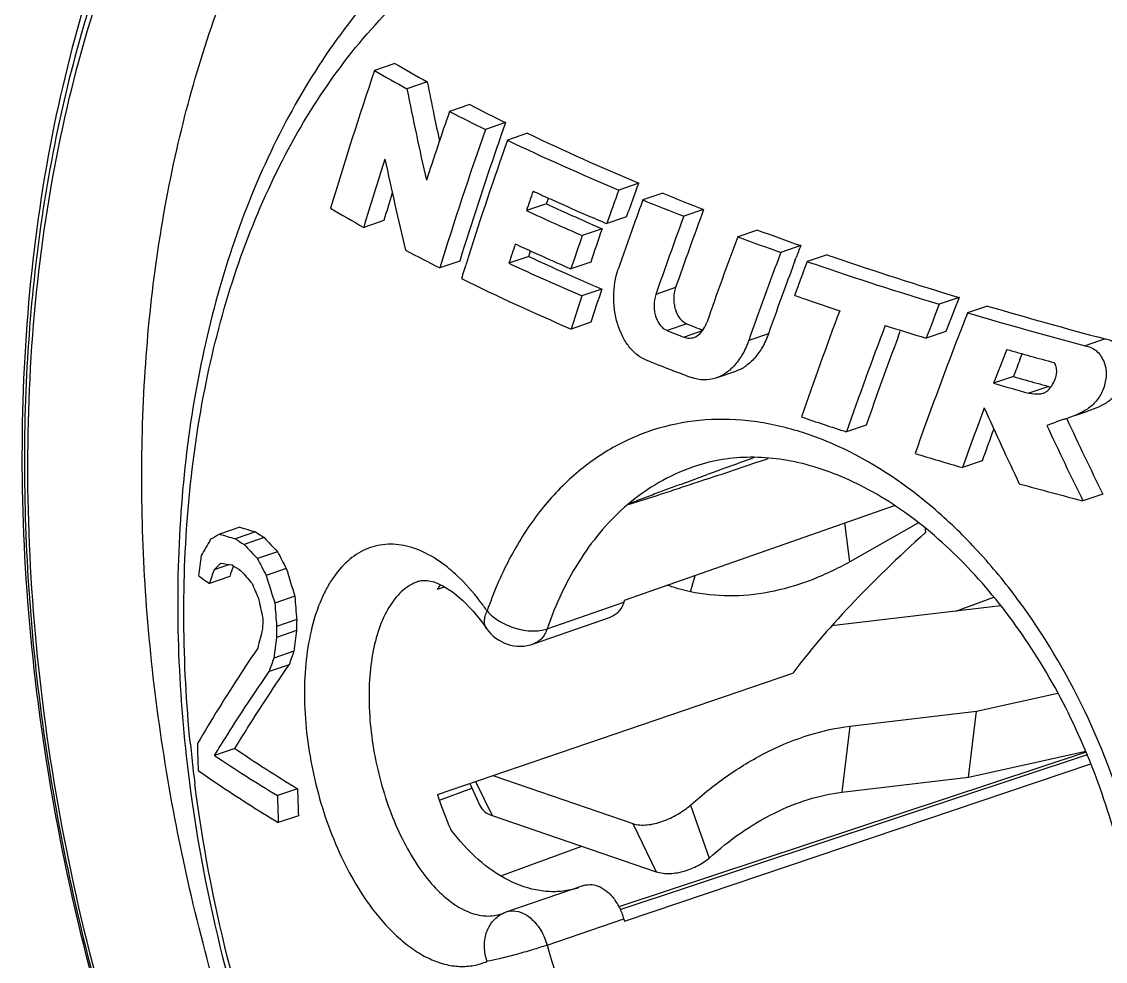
# Model space of a CAD drawing. Header units: millimetres. Extents: x 0 to 420, y -2 to 297.
# Drawn here: x 333.52 to 349.39, y 88.12 to 101.88 of the extents above; entities that cross this region are included whole.
import ezdxf

# ---------------------------------------------------------------- set-up
doc = ezdxf.new("R2010")
doc.units = ezdxf.units.MM
doc.header["$LTSCALE"] = 23.1
doc.layers.get('0').update_dxf_attribs({"linetype": 'CONTINUOUS'})
doc.layers.add('FASEN', color=7, linetype='CONTINUOUS')
doc.layers.add('RUNDUNGEN', color=7, linetype='CONTINUOUS')

msp = doc.modelspace()

# ---------------------------------------------------------------- linework, layer by layer
at = {"color": 7, "linetype": 'CONTINUOUS'}
for p, q in [((338.99027, 101.26223), (338.69051, 101.15971)), ((339.46377, 100.99517), (339.1656, 100.89319)), ((340.08609, 100.66297), (339.78969, 100.5616)), ((340.61007, 100.39805), (340.31494, 100.29711)), ((340.93165, 100.24155), (340.6372, 100.14084)), ((342.55941, 99.51127), (342.26746, 99.41142)), ((342.5291, 99.42782), (342.55941, 99.51127)), ((342.91171, 99.36529), (342.62013, 99.26556)), ((341.20846, 99.20942), (340.91612, 99.10943)), ((341.20846, 99.20942), (341.23713, 99.29305)), ((342.38287, 99.0198), (342.41143, 99.10018)), ((343.51041, 99.12592), (343.21932, 99.02636)), ((338.82754, 98.96619), (338.53178, 98.86504)), ((342.06106, 98.93313), (342.09167, 98.9202)), ((342.38287, 99.0198), (342.09167, 98.9202)), ((342.0236, 98.84471), (341.73248, 98.74514)), ((344.30024, 98.82572), (344.00958, 98.72631)), ((344.9316, 98.59753), (344.64112, 98.49818)), ((340.06617, 98.43951), (340.03533, 98.34179)), ((340.95077, 98.43861), (340.65939, 98.33895)), ((340.95077, 98.43861), (340.97715, 98.51914)), ((344.84726, 98.37338), (344.86622, 98.42398)), ((345.31726, 98.46295), (345.02682, 98.36361)), ((339.93884, 98.37223), (339.6462, 98.27214)), ((341.85639, 98.35642), (341.56592, 98.25708)), ((342.01852, 97.96093), (341.72873, 97.86182)), ((347.25207, 97.83769), (346.96111, 97.73817)), ((347.66767, 97.71335), (347.37646, 97.61375)), ((341.85879, 97.47541), (341.56957, 97.37649)), ((343.49976, 97.36063), (343.47064, 97.37181)), ((346.3586, 97.26146), (346.39004, 97.34531)), ((347.05949, 97.34072), (346.76942, 97.24151)), ((349.39278, 97.23087), (349.10003, 97.13074)), ((348.14293, 96.92808), (348.17517, 97.01104)), ((343.97832, 96.75681), (343.69064, 96.65842)), ((348.04756, 96.68065), (347.75733, 96.58138)), ((348.56377, 96.53545), (348.2731, 96.43603)), ((348.56377, 96.53545), (348.5979, 96.53166)), ((348.96257, 96.11359), (349.13689, 96.17322)), ((345.89073, 95.96826), (345.60331, 95.86995)), ((348.67251, 96.01239), (348.53761, 95.9638)), ((347.58916, 95.44612), (347.30092, 95.34754)), ((343.26355, 95.13614), (343.56148, 95.24442)), ((343.55331, 95.17737), (343.41085, 95.12974)), ((349.35583, 94.95911), (349.06594, 94.85996)), ((336.71853, 94.47536), (336.42085, 94.37355)), ((346.65873, 94.53779), (345.6517, 93.96941)), ((336.94574, 94.40732), (336.6491, 94.30587)), ((337.07577, 94.32282), (336.77973, 94.22156)), ((337.27048, 94.11596), (336.97532, 94.01501)), ((336.56722, 93.92829), (336.34068, 93.85081)), ((337.39852, 93.87082), (337.10397, 93.77008)), ((336.57023, 93.75389), (336.27214, 93.65193)), ((337.52407, 93.46488), (337.23015, 93.36435)), ((347.86359, 93.32593), (345.38499, 93.02966)), ((337.55078, 93.12188), (337.25706, 93.02142)), ((337.54793, 92.96095), (337.25424, 92.86051)), ((337.50984, 92.66027), (337.21605, 92.5598)), ((337.44044, 92.46111), (337.14641, 92.36055)), ((347.50697, 91.78294), (348.69532, 92.0443)), ((345.6517, 91.56118), (347.50697, 91.78294)), ((347.39037, 90.81617), (347.50697, 91.78294)), ((336.64491, 91.23575), (336.34702, 91.13386)), ((340.4229, 90.83724), (342.4729, 90.13661)), ((337.56229, 90.64662), (337.26845, 90.54613)), ((340.08522, 90.72175), (340.23308, 90.40115)), ((337.57529, 90.2512), (337.28132, 90.15066))]:
    msp.add_line(p, q, dxfattribs=at)
at = {"color": 9, "linetype": 'CONTINUOUS'}
for p, q in [((343.10004, 97.9822), (342.81066, 97.88323)), ((343.26265, 97.4524), (342.97403, 97.35369)), ((343.48997, 97.34804), (343.22403, 97.25709)), ((344.45851, 97.30515), (344.17004, 97.20649)), ((345.6517, 93.96941), (345.57694, 94.53801)), ((343.31703, 93.52859), (343.38492, 93.76781)), ((345.6517, 91.56118), (345.5351, 90.59441)), ((340.1696, 90.75061), (340.4112, 90.25309)), ((343.31703, 90.40505), (343.58955, 89.63096)), ((342.4729, 90.13661), (342.81534, 89.43142))]:
    msp.add_line(p, q, dxfattribs=at)
at = {"color": 3, "linetype": 'CONTINUOUS'}
for p, q in [((347.39037, 90.81617), (349.10781, 91.19389)), ((345.5351, 90.59441), (347.39037, 90.81617)), ((340.4112, 90.25309), (342.81534, 89.43142))]:
    msp.add_line(p, q, dxfattribs=at)
at = {"color": 7, "linetype": 'CONTINUOUS'}
for centre, radius, start, end in [((351.9899, 123.75833), 25.98201, 239.978026, 241.17685), ((393.10002, 82.70304), 57.4547, 161.2621568, 163.3724699), ((351.86428, 124.08671), 26.44231, 240.118497, 241.298863), ((387.77433, 110.4481), 49.2267, 191.071184, 191.642424), ((388.41807, 110.66364), 50.21222, 191.220368, 192.782909), ((354.09676, 127.72362), 30.47257, 242.627114, 243.731109), ((396.06445, 81.05087), 59.56103, 160.8783275, 161.9012931), ((388.11411, 110.51799), 49.57359, 191.642286, 192.097491), ((353.97136, 128.07077), 30.94954, 242.727773, 243.816479), ((397.38089, 80.44579), 60.17489, 160.6358332, 160.8587908), ((395.89759, 80.81824), 58.89701, 160.6870586, 162.7617241), ((397.25569, 80.1924), 60.02994, 160.5910701, 162.3039804), ((397.11828, 80.53701), 59.8969, 160.8588623, 160.9878997), ((356.53912, 133.49534), 36.95123, 244.51029, 247.279904), ((356.66544, 133.13209), 36.46011, 244.435032, 247.23891), ((395.48699, 81.08812), 58.17506, 160.9776802, 162.7161864), ((392.93685, 82.43048), 56.83315, 162.137269, 163.191606), ((388.26493, 110.39986), 50.53223, 192.035097, 193.585258), ((392.405, 82.73742), 55.98141, 162.71665, 163.148282), ((398.39376, 79.52445), 60.72274, 160.899521, 161.1839271), ((355.86318, 131.71348), 35.56702, 245.323325, 245.731005), ((400.87064, 78.16245), 62.3366, 160.0698201, 160.5493609), ((400.68343, 78.35631), 61.85414, 160.0826296, 160.4051067), ((358.87936, 138.43404), 42.20584, 247.769856, 248.645165), ((356.38642, 132.04108), 36.17027, 245.189071, 246.368037), ((356.19718, 132.45262), 36.37813, 245.729925, 245.949829), ((356.67399, 133.52416), 37.55096, 245.951775, 246.849069), ((401.56565, 77.76456), 62.74446, 159.9600212, 160.2988261), ((358.75198, 138.80519), 42.70385, 247.804941, 248.670574), ((350.97204, 121.03756), 25.42402, 239.446093, 240.704672), ((356.39209, 132.69377), 36.97856, 245.259314, 246.644471), ((401.62233, 77.6299), 61.96027, 159.7002065, 160.8238533), ((356.97065, 133.37059), 37.62247, 246.364559, 246.5911), ((357.30989, 135.00055), 39.15847, 246.842868, 247.082001), ((400.89031, 78.00613), 62.02721, 160.2986094, 160.9508406), ((401.80645, 77.43734), 62.43827, 159.7714467, 160.8854601), ((399.18807, 78.8652), 60.79767, 160.9140983, 161.4000977), ((399.00522, 79.05956), 60.3188, 160.8519841, 161.3422392), ((403.2609, 76.61287), 63.24336, 159.5337003, 160.7414473), ((360.80402, 144.22978), 48.5038, 249.741888, 250.535093), ((360.93214, 143.85522), 48.00288, 249.728002, 250.529313), ((397.19304, 79.92784), 59.45606, 161.6738386, 161.9613065), ((355.6076, 130.63468), 35.29112, 245.106628, 245.592737), ((404.65989, 75.99409), 63.86223, 159.2714727, 159.4378572), ((353.07654, 124.88605), 29.81064, 242.141892, 243.222844), ((355.96596, 130.58697), 35.482, 244.964643, 245.914796), ((355.9915, 131.47827), 36.21796, 245.591138, 245.8263), ((356.38639, 132.35956), 37.18367, 245.827278, 246.510904), ((403.87473, 76.16388), 63.30435, 159.340829, 160.5852641), ((361.88588, 146.57297), 50.88313, 250.9968, 251.118362), ((363.30993, 150.83988), 55.38129, 251.152925, 253.144978), ((395.3543, 80.80919), 58.03104, 162.4147911, 162.650325), ((356.35593, 132.08103), 37.21436, 245.052526, 246.855431), ((404.14688, 76.18582), 63.31455, 159.486149, 159.9085706), ((405.18058, 75.54989), 64.3346, 159.2304293, 159.7006522), ((361.75765, 146.9479), 51.38437, 250.997982, 251.11836), ((363.18188, 151.21435), 55.88215, 251.152282, 253.126026), ((355.33428, 129.46065), 34.91219, 243.878941, 246.779754), ((356.49061, 131.75763), 36.76486, 245.912863, 246.215288), ((356.97781, 132.86687), 37.97637, 246.21762, 246.801964), ((398.25064, 79.19229), 59.28165, 161.5424947, 162.0365022), ((403.28489, 76.50014), 62.39704, 159.9077309, 160.5229455), ((398.43149, 78.99762), 59.75835, 161.5984506, 162.0881698), ((361.6532, 146.36228), 51.32457, 250.8796, 251.1186), ((362.03892, 147.4914), 52.51775, 251.119067, 251.647316), ((407.66281, 74.14175), 64.89187, 158.5825532, 159.0531402), ((404.82228, 75.46752), 63.32949, 159.5010449, 160.9970817), ((407.85188, 73.95154), 65.37193, 158.6621844, 159.1287843), ((408.49991, 73.58784), 65.67588, 158.5416103, 158.8634535), ((365.67724, 159.60142), 64.63273, 253.5516781, 255.1385025), ((365.80295, 159.23063), 64.13474, 253.5744988, 255.1748463), ((359.21969, 138.32841), 43.88024, 248.675483, 248.791718), ((359.21707, 139.01653), 44.71721, 248.700752, 249.044156), ((359.37456, 138.72771), 44.30852, 248.79181, 248.965143), ((405.37043, 75.05689), 63.28738, 159.2988253, 160.8000472), ((363.52627, 152.06693), 57.32904, 252.3762947, 253.0047441), ((405.02395, 75.30568), 62.63929, 159.4814067, 160.7393558), ((407.24293, 74.07073), 64.32934, 158.8609048, 160.4905209), ((408.82819, 73.27792), 65.3659, 158.6473648, 159.1141085), ((365.56483, 159.05292), 64.42972, 254.1328066, 254.7712518), ((359.05415, 138.25885), 44.4654, 248.368886, 249.293615), ((408.46557, 73.53504), 64.69973, 158.803773, 159.0386064), ((365.44403, 157.5408), 63.29767, 254.0477666, 254.3704595), ((365.42643, 158.29151), 64.18985, 254.0223051, 254.5006091), ((365.6884, 158.41367), 64.2041, 254.3703141, 254.5307205), ((407.22643, 73.88022), 63.65463, 159.4540397, 160.2907784), ((396.85408, 118.28424), 53.95118, 204.139526, 205.437201), ((362.21941, 147.05983), 53.81913, 251.277319, 252.016699), ((347.54818, 99.88717), 4.02833, 287.934714, 288.793236), ((397.589, 118.69592), 53.75756, 204.898753, 206.203015), ((406.85194, 74.13975), 62.97649, 159.7724814, 160.2252886), ((397.77386, 118.85154), 54.29602, 204.931624, 206.22302), ((364.262, 153.53158), 60.60578, 253.0636543, 253.7482078), ((238.53627, 408.50475), 330.4582, 288.5294592, 288.6949471), ((436.88896, -162.33843), 273.96887, 109.7631666, 109.9164761), ((366.02186, 159.71365), 67.03361, 254.522348, 255.3480517), ((343.03387, 115.15067), 21.61832, 253.014533, 253.643123), ((364.16735, 78.28159), 32.1517, 150.123599, 150.609553), ((367.78766, 39.76981), 62.97178, 119.87497, 120.0138922), ((342.82535, 115.55305), 22.12666, 253.175138, 253.791616), ((348.61339, 112.70096), 21.94365, 236.959755, 237.365702), ((348.73826, 112.41098), 21.52197, 236.774914, 237.187784), ((356.63872, 112.54177), 26.73273, 222.962699, 223.571561), ((356.56065, 112.75712), 27.10815, 223.138435, 223.739685), ((372.56796, 112.39679), 39.75048, 207.379974, 207.77861), ((382.51928, 87.98443), 46.76197, 172.534328, 172.905873), ((372.67282, 112.60861), 40.24964, 207.51346, 207.907292), ((371.00064, 81.79313), 36.69741, 160.817983, 161.146412), ((360.46579, 69.23059), 34.46993, 134.186469, 134.418062), ((340.38331, 118.73737), 25.10087, 260.962392, 261.339546), ((370.8009, 82.10683), 36.15788, 160.948061, 161.209027), ((348.54041, 112.20938), 21.83778, 236.865242, 237.27263), ((358.13592, 112.41753), 28.34133, 220.961582, 221.46037), ((386.40841, 108.80572), 51.23495, 196.947677, 197.422854), ((347.56343, 110.28137), 20.10053, 235.281575, 235.823729), ((378.59001, 111.35654), 45.2965, 203.007012, 203.315083), ((386.61641, 108.94508), 51.78573, 197.039711, 197.509813), ((391.21705, 105.11456), 55.46962, 192.161634, 192.461116), ((393.46791, 97.60525), 56.39744, 184.312519, 184.66199), ((393.22377, 97.62967), 55.85518, 184.276169, 184.629087), ((390.06427, 92.13442), 53.01976, 178.907316, 179.081235), ((390.40836, 92.01037), 53.16092, 178.91025, 179.083704), ((390.18329, 92.11072), 52.64223, 178.89939, 179.074563), ((376.94716, 82.68609), 41.2036, 165.525949, 165.92734), ((384.37121, 86.72411), 47.51488, 172.57971, 172.945235), ((384.17773, 86.89978), 47.02208, 172.593936, 172.96324), ((372.70222, 80.0442), 37.62856, 160.572794, 160.894186), ((372.56387, 80.33421), 37.158, 160.626769, 160.951982), ((385.61488, 92.74892), 49.54012, 181.669166, 182.126706), ((348.97053, 109.90839), 22.62379, 236.084129, 238.852272), ((349.09483, 109.61374), 22.198, 235.884872, 238.699231), ((387.48872, 92.08994), 49.94729, 181.655895, 182.109741), ((387.71403, 91.98981), 50.46623, 181.639283, 182.088508)]:
    msp.add_arc(centre, radius, start, end, dxfattribs=at)
for start_param, end_param in [(0.40816156, 0.46287772), (-4.43131106, -4.1985141)]:
    msp.add_ellipse((340.50351, 91.43918), major_axis=(-0.46565, 2.47785), ratio=0.42836587, start_param=start_param, end_param=end_param, dxfattribs=at)
for points, knots in [([(342.6629, 96.92486), (342.6162, 96.94338), (342.52443, 96.99893), (342.40894, 97.11985), (342.31424, 97.27457), (342.24426, 97.45486), (342.20194, 97.65209), (342.18496, 97.92117), (342.21639, 98.12486), (342.25978, 98.25053)], [0, 0, 0, 0, 0.10054214, 0.21110789, 0.33187687, 0.46129504, 0.59648026, 0.73389583, 1, 1, 1, 1]), ([(343.10004, 97.9822), (343.08258, 97.932), (343.0699, 97.85057), (343.07668, 97.74293), (343.09892, 97.64067), (343.15002, 97.53097), (343.22352, 97.46767), (343.26265, 97.4524)], [0, 0, 0, 0, 0.26645892, 0.4040975, 0.53952014, 0.78943514, 1, 1, 1, 1]), ([(342.81066, 97.88323), (342.79327, 97.83304), (342.7807, 97.75163), (342.78764, 97.64405), (342.81004, 97.54182), (342.86132, 97.43218), (342.93489, 97.36895), (342.97403, 97.35369)], [0, 0, 0, 0, 0.26632002, 0.40393387, 0.53935869, 0.78933856, 1, 1, 1, 1]), ([(343.5301, 97.41033), (343.53263, 97.41525), (343.54255, 97.43551), (343.55104, 97.45646), (343.55665, 97.47252)], [0, 0, 0, 0, 0.24566315, 1, 1, 1, 1]), ([(343.36644, 97.25383), (343.40046, 97.26548), (343.46701, 97.30939), (343.51142, 97.37392), (343.5301, 97.41033)], [0, 0, 0, 0, 0.46771527, 1, 1, 1, 1]), ([(344.45851, 97.30515), (344.43522, 97.2393), (344.38014, 97.11533), (344.26891, 96.95374), (344.13517, 96.82964), (344.0311, 96.77486), (343.97833, 96.75681)], [0, 0, 0, 0, 0.27863776, 0.53816645, 0.7774859, 1, 1, 1, 1]), ([(343.22403, 97.25709), (343.24669, 97.24841), (343.29497, 97.23828), (343.34376, 97.24607), (343.36644, 97.25383)], [0, 0, 0, 0, 0.50314474, 1, 1, 1, 1]), ([(344.17004, 97.20649), (344.14685, 97.14067), (344.09194, 97.01675), (343.98092, 96.85522), (343.84735, 96.73119), (343.74337, 96.67645), (343.69064, 96.65842)], [0, 0, 0, 0, 0.27865923, 0.53816902, 0.77746637, 1, 1, 1, 1]), ([(349.10003, 97.13074), (349.15701, 97.12521), (349.24236, 97.08225), (349.32455, 96.99204), (349.37306, 96.90508), (349.40212, 96.80681), (349.40772, 96.70348), (349.39523, 96.602), (349.36864, 96.5056), (349.32892, 96.41719), (349.26172, 96.31455), (349.15395, 96.21188), (349.00273, 96.13062), (348.89815, 96.09143), (348.84592, 96.0736)], [0, 0, 0, 0, 0.11649043, 0.18030089, 0.24766307, 0.31706377, 0.38702472, 0.45661526, 0.52429353, 0.58974638, 0.65298188, 0.77301443, 0.887714, 1, 1, 1, 1]), ([(349.39278, 97.23087), (349.44983, 97.22537), (349.53528, 97.18244), (349.6175, 97.09215), (349.66597, 97.00513), (349.69492, 96.90679), (349.70034, 96.8034), (349.68768, 96.70188), (349.66091, 96.60545), (349.621, 96.51701), (349.55356, 96.41433), (349.44552, 96.3116), (349.294, 96.23024), (349.18924, 96.19099), (349.13691, 96.17313)], [0, 0, 0, 0, 0.11646978, 0.18023906, 0.24754836, 0.31689018, 0.38680815, 0.45636774, 0.52402713, 0.5894799, 0.65273372, 0.77283777, 0.88762742, 1, 1, 1, 1]), ([(348.64237, 96.60657), (348.65289, 96.62795), (348.67139, 96.67317), (348.68361, 96.74693), (348.67847, 96.82051), (348.65887, 96.86982), (348.64085, 96.88566)], [0, 0, 0, 0, 0.24358117, 0.49669887, 0.75482469, 1, 1, 1, 1]), ([(343.69064, 96.65842), (343.63358, 96.6389), (343.51085, 96.61902), (343.38926, 96.6441), (343.33211, 96.66571)], [0, 0, 0, 0, 0.4967755, 1, 1, 1, 1]), ([(348.48861, 96.4393), (348.50574, 96.44513), (348.54827, 96.46737), (348.5989, 96.52801), (348.62892, 96.57922), (348.64237, 96.60657)], [0, 0, 0, 0, 0.23354831, 0.60669121, 1, 1, 1, 1]), ([(348.2731, 96.43603), (348.32698, 96.43027), (348.39974, 96.41949), (348.47147, 96.43347), (348.48861, 96.4393)], [0, 0, 0, 0, 0.74955657, 1, 1, 1, 1]), ([(343.41085, 95.12974), (343.36732, 95.11521), (343.28036, 95.08623), (343.15009, 95.04296), (343.02024, 95.00002), (342.89096, 94.95753), (342.78366, 94.92256), (342.69831, 94.89502), (342.63488, 94.87473), (342.58233, 94.85814), (342.54065, 94.84518), (342.50982, 94.83573), (342.47946, 94.82662), (342.45455, 94.81938), (342.43513, 94.81401), (342.42345, 94.81099), (342.41449, 94.80885), (342.40927, 94.80782), (342.40526, 94.8071), (342.40317, 94.8068), (342.4007, 94.80699), (342.40124, 94.80839), (342.40155, 94.80879)], [0, 0, 0, 0, 0.12965742, 0.25895306, 0.38778997, 0.51601838, 0.64338377, 0.70660409, 0.76938295, 0.83153324, 0.86227021, 0.89268271, 0.92263089, 0.95183359, 0.96596556, 0.97952524, 0.98595773, 0.99190736, 0.99473929, 0.99712181, 0.99857904, 1, 1, 1, 1]), ([(342.40155, 94.80879), (342.40638, 94.81209), (342.41667, 94.81706), (342.43659, 94.82589), (342.46071, 94.83591), (342.48908, 94.84734), (342.52607, 94.86194), (342.57178, 94.87965), (342.64407, 94.90726), (342.73366, 94.94099), (342.84056, 94.9808), (342.94684, 95.0201), (343.08773, 95.07192), (343.19328, 95.11051), (343.26355, 95.13614)], [0, 0, 0, 0, 0.0190529, 0.03691935, 0.07096227, 0.10396849, 0.13641592, 0.20032195, 0.26340831, 0.38814128, 0.51168642, 0.63446594, 0.75669844, 1, 1, 1, 1]), ([(345.6517, 93.96941), (345.4618, 93.86223), (345.07719, 93.67946), (344.47881, 93.50723), (343.88766, 93.44934), (343.50183, 93.48929), (343.31703, 93.52859)], [0, 0, 0, 0, 0.26967979, 0.52425868, 0.76634296, 1, 1, 1, 1]), ([(343.31703, 93.52859), (343.26456, 93.53975), (343.15091, 93.56983), (343.03886, 93.60503), (342.97825, 93.62489)], [0, 0, 0, 0, 0.45683106, 1, 1, 1, 1]), ([(336.98016, 92.70484), (336.90079, 92.58662), (336.59625, 92.12656), (336.30403, 91.6583), (336.09578, 91.3059)], [0, 0, 0, 0, 0.25808358, 1, 1, 1, 1]), ([(336.64491, 91.23575), (336.70665, 91.33656), (336.96388, 91.7501), (337.23215, 92.15676), (337.44044, 92.46111)], [0, 0, 0, 0, 0.24272869, 1, 1, 1, 1]), ([(336.34702, 91.13386), (336.40914, 91.2348), (336.66777, 91.64873), (336.93727, 92.05585), (337.14641, 92.36055)], [0, 0, 0, 0, 0.24282438, 1, 1, 1, 1]), ([(343.31703, 90.40505), (343.4953, 90.56491), (343.8609, 90.85588), (344.44625, 91.20487), (345.04297, 91.44771), (345.45126, 91.53723), (345.6517, 91.56118)], [0, 0, 0, 0, 0.27176096, 0.52865227, 0.77089384, 1, 1, 1, 1]), ([(336.10888, 90.91051), (336.202, 90.84568), (336.58654, 90.58286), (336.9799, 90.33301), (337.28132, 90.15066)], [0, 0, 0, 0, 0.24362229, 1, 1, 1, 1]), ([(342.47289, 90.13661), (342.5396, 90.11381), (342.69285, 90.10685), (342.91668, 90.16301), (343.09776, 90.24819), (343.23007, 90.33382), (343.28993, 90.38075), (343.31703, 90.40505)], [0, 0, 0, 0, 0.23068733, 0.48463663, 0.75169622, 0.88087891, 1, 1, 1, 1]), ([(343.01428, 84.89869), (343.01364, 84.90024), (343.01308, 84.90359), (343.01523, 84.90798), (343.01849, 84.91112), (343.02509, 84.9176), (343.03666, 84.92579), (343.05274, 84.93588), (343.07517, 84.94867), (343.10401, 84.96381), (343.13928, 84.98122), (343.17505, 84.99816), (343.22329, 85.02033), (343.28417, 85.04736), (343.3578, 85.07908), (343.43191, 85.11032), (343.50637, 85.14119), (343.60609, 85.18197), (343.73126, 85.23233), (343.88203, 85.29204), (344.03328, 85.35122), (344.23557, 85.4296), (344.48916, 85.52669), (344.79423, 85.64217), (345.09998, 85.7569), (345.40628, 85.87103), (345.71302, 85.98466), (346.1226, 86.13566), (346.63532, 86.3235), (347.25138, 86.54779), (347.86822, 86.77121), (348.48567, 86.99393), (349.10365, 87.21605), (349.72207, 87.43767), (350.54727, 87.73259), (351.57957, 88.10026), (352.40585, 88.39347), (352.81916, 88.5399)], [0, 0, 0, 0, 0.000482, 0.00090836, 0.00134222, 0.00177779, 0.00355848, 0.00538046, 0.00722456, 0.01095246, 0.01471373, 0.01849663, 0.02229504, 0.0299249, 0.03758612, 0.04526974, 0.05297041, 0.06068461, 0.0761445, 0.09163651, 0.10715295, 0.12268877, 0.15380545, 0.18496808, 0.21616563, 0.24739088, 0.27863882, 0.3099058, 0.37248639, 0.43511691, 0.49778708, 0.56048974, 0.62321965, 0.68597288, 0.74874635, 0.8743447, 1, 1, 1, 1])]:
    msp.add_open_spline(points, degree=3, knots=knots, dxfattribs=at)
msp.add_open_spline([(348.78864, 96.05459), (348.74957, 96.0419), (348.71037, 96.02959), (348.67149, 96.0163)], degree=3, dxfattribs=at)
at = {"color": 9, "linetype": 'CONTINUOUS'}
for points, knots in [([(343.3454, 95.35401), (343.17485, 95.29435), (342.84122, 95.14064), (342.54198, 94.92801), (342.40156, 94.8088)], [0, 0, 0, 0, 0.49518294, 1, 1, 1, 1]), ([(342.40155, 94.80878), (342.13558, 94.58297), (341.65465, 94.01644), (341.34287, 93.34686), (341.21824, 92.98567)], [0, 0, 0, 0, 0.47730386, 1, 1, 1, 1]), ([(341.21824, 88.35596), (341.39717, 87.71501), (341.87738, 86.48986), (342.60041, 85.38757), (343.01428, 84.8987)], [0, 0, 0, 0, 0.50954124, 1, 1, 1, 1])]:
    msp.add_open_spline(points, degree=3, knots=knots, dxfattribs=at)
at = {"color": 3, "linetype": 'CONTINUOUS'}
for points, knots in [([(343.58955, 89.63096), (343.73811, 89.76417), (344.04277, 90.00666), (344.53057, 90.29748), (345.02783, 90.49985), (345.36807, 90.57444), (345.5351, 90.59441)], [0, 0, 0, 0, 0.27176061, 0.52865199, 0.77089374, 1, 1, 1, 1]), ([(340.23308, 90.40115), (340.24871, 90.36711), (340.29997, 90.30307), (340.37202, 90.26648), (340.4112, 90.25309)], [0, 0, 0, 0, 0.47495968, 1, 1, 1, 1]), ([(342.81535, 89.43144), (342.88038, 89.40921), (343.02375, 89.39552), (343.23352, 89.43399), (343.39881, 89.50131), (343.51555, 89.57165), (343.56696, 89.61072), (343.58972, 89.63115)], [0, 0, 0, 0, 0.24868844, 0.50730025, 0.76715479, 0.88928958, 1, 1, 1, 1])]:
    msp.add_open_spline(points, degree=3, knots=knots, dxfattribs=at)
at = {"layer": 'FASEN', "color": 7, "linetype": 'CONTINUOUS'}
for p, q in [((339.61291, 93.56722), (339.71633, 93.6026)), ((339.61291, 90.56021), (344.81586, 92.33972))]:
    msp.add_line(p, q, dxfattribs=at)
msp.add_arc((350.17108, 94.79635), 3.4339, 185.608369, 186.679101, dxfattribs=at)
msp.add_ellipse((349.28258, 94.4418), major_axis=(5.08046, 3.85771), ratio=0.24638048, start_param=1.89560824, end_param=2.42941585, dxfattribs=at)
at = {"layer": 'RUNDUNGEN', "color": 7, "linetype": 'CONTINUOUS'}
for p, q in [((342.35365, 93.40545), (346.30459, 94.79375)), ((340.13295, 93.24672), (340.27443, 93.06984)), ((341.02103, 92.76656), (342.1473, 93.15925)), ((340.27443, 93.06984), (340.32939, 92.99273)), ((340.32974, 92.99223), (340.32939, 92.99273)), ((349.11178, 91.18358), (342.28468, 88.92016)), ((342.35365, 88.70699), (349.17848, 91.00978)), ((341.75755, 89.22871), (340.6295, 88.84328)), ((340.56081, 88.8166), (340.56086, 88.81662)), ((340.63001, 88.84345), (340.56084, 88.81661)), ((340.5812, 88.8244), (340.58341, 88.82537))]:
    msp.add_line(p, q, dxfattribs=at)
at = {"layer": 'RUNDUNGEN', "color": 9, "linetype": 'CONTINUOUS'}
for p, q in [((339.33431, 93.68147), (339.32657, 93.67877)), ((341.21824, 92.98567), (342.34415, 93.37817)), ((347.20425, 93.24712), (347.75875, 93.45005)), ((349.1273, 91.1432), (342.29827, 88.87914)), ((339.64238, 90.47967), (340.11686, 90.65332)), ((340.54154, 89.36826), (341.72881, 89.80277)), ((341.21824, 88.35596), (342.34415, 88.74076))]:
    msp.add_line(p, q, dxfattribs=at)
at = {"layer": 'RUNDUNGEN', "color": 7, "linetype": 'CONTINUOUS'}
msp.add_lwpolyline([(339.32658, 93.67877), (339.37905, 93.69272), (339.46187, 93.69504), (339.56294, 93.67359), (339.69076, 93.61886), (339.8339, 93.52781), (339.9839, 93.40205), (340.13295, 93.24672)], dxfattribs=at)
at = {"layer": 'RUNDUNGEN', "color": 9, "linetype": 'CONTINUOUS'}
for centre, radius, start, end in [((343.61262, 91.64721), 4.42368, 71.111969, 73.312042), ((343.4839, 91.28963), 4.80369, 65.550861, 71.04001), ((338.24815, 91.99992), 2.41825, 46.809436, 50.386732), ((356.60026, 93.32344), 20.70561, 185.613997, 186.709426), ((356.79272, 93.34573), 20.89936, 186.708468, 187.222929), ((340.75825, 88.42434), 0.43747, 113.867812, 116.716835), ((340.71771, 88.58603), 0.27194, 98.153665, 108.816467)]:
    msp.add_arc(centre, radius, start, end, dxfattribs=at)
at = {"layer": 'RUNDUNGEN', "color": 7, "linetype": 'CONTINUOUS'}
for centre, radius, start, end in [((347.4737, 91.60732), 5.42662, 160.649032, 160.954003), ((340.82349, 93.33311), 0.59999, 214.621219, 289.207033), ((341.32063, 90.24394), 1.10462, 286.572403, 288.862675), ((341.31806, 90.25286), 1.11391, 282.387395, 286.568229), ((341.55431, 88.53958), 0.81276, 28.523041, 35.51601), ((341.51401, 88.51661), 0.85915, 26.762116, 28.585734), ((341.47814, 88.49886), 0.89916, 15.606653, 26.742717), ((351.71138, 91.35682), 9.72568, 195.603868, 195.810564)]:
    msp.add_arc(centre, radius, start, end, dxfattribs=at)
for points, knots in [([(340.99254, 110.59448), (340.40732, 110.30909), (339.27532, 109.61653), (337.77267, 108.26887), (336.47397, 106.63444), (335.00632, 104.06222), (334.05753, 101.08643), (333.59334, 97.89848), (333.4865, 95.33785), (333.62962, 92.70331), (334.0192, 90.03448), (334.64866, 87.37325), (335.50769, 84.76147), (336.58308, 82.23967), (338.2616, 79.09039), (339.81797, 76.91855), (340.97604, 75.61115)], [0, 0, 0, 0, 0.04960487, 0.1004134, 0.15303718, 0.20794285, 0.32533367, 0.38806562, 0.45314943, 0.5202181, 0.58880223, 0.65835953, 0.72830257, 0.79802647, 0.86693632, 1, 1, 1, 1]), ([(339.55231, 103.17675), (339.18751, 102.86053), (338.50014, 102.15102), (337.63499, 100.91577), (336.92862, 99.51626), (336.38759, 97.97569), (336.01586, 96.31674), (335.74557, 93.94491), (335.81188, 92.11388), (335.96081, 90.89261)], [0, 0, 0, 0, 0.10899257, 0.22181468, 0.33926094, 0.46179482, 0.58952789, 0.72223916, 1, 1, 1, 1]), ([(349.52449, 89.99821), (349.40144, 90.43898), (349.09711, 91.29819), (348.48023, 92.49267), (347.7303, 93.54325), (346.8823, 94.40381), (345.97784, 95.03786), (345.18967, 95.36613), (344.57936, 95.48599), (344.14868, 95.50849), (343.73556, 95.46745), (343.472, 95.39841), (343.34543, 95.35413)], [0, 0, 0, 0, 0.15244452, 0.30254684, 0.44647237, 0.58082608, 0.70308969, 0.81219328, 0.86222004, 0.90968906, 0.95533079, 1, 1, 1, 1]), ([(342.34415, 93.37817), (342.32672, 93.32769), (342.28877, 93.2566), (342.21255, 93.18887), (342.16941, 93.16695), (342.1473, 93.15926)], [0, 0, 0, 0, 0.52812534, 0.76849258, 1, 1, 1, 1]), ([(335.96081, 90.89261), (336.06562, 90.03315), (336.38125, 88.31518), (337.14584, 85.80837), (338.1858, 83.41071), (339.47341, 81.18805), (340.97545, 79.20079), (342.65527, 77.50313), (344.47241, 76.1431), (345.78584, 75.47077), (346.44865, 75.21115)], [0, 0, 0, 0, 0.13187058, 0.26531794, 0.39835875, 0.52904443, 0.65563099, 0.77675064, 0.89158195, 1, 1, 1, 1]), ([(341.55702, 89.16488), (341.48562, 89.1492), (341.33708, 89.1316), (341.02644, 89.15346), (340.62573, 89.29315), (340.1812, 89.60649), (339.92632, 89.88916), (339.80806, 90.04748)], [0, 0, 0, 0, 0.1063575, 0.21601634, 0.45085408, 0.71250528, 1, 1, 1, 1]), ([(341.75755, 89.2287), (341.79399, 89.24112), (341.87685, 89.24986), (342.00143, 89.21166), (342.11913, 89.12995), (342.18543, 89.05434), (342.21586, 89.01174)], [0, 0, 0, 0, 0.21378307, 0.44687314, 0.70924403, 1, 1, 1, 1])]:
    msp.add_open_spline(points, degree=3, knots=knots, dxfattribs=at)
at = {"layer": 'RUNDUNGEN', "color": 9, "linetype": 'CONTINUOUS'}
for points, knots in [([(341.07507, 110.14501), (340.64736, 109.96313), (339.81039, 109.5312), (338.64861, 108.70025), (337.58464, 107.69104), (336.62892, 106.5146), (335.78984, 105.18267), (334.81791, 103.17773), (333.95284, 100.342), (333.49436, 96.63826), (333.60594, 92.69975), (334.28222, 88.67332), (335.4971, 84.70847), (337.20512, 80.95342), (339.34273, 77.54855), (341.83208, 74.62077), (344.58224, 72.28008), (347.06415, 70.86484), (349.07578, 70.13226), (350.55189, 69.78806), (352.01081, 69.64231), (353.43834, 69.69738), (354.81956, 69.95311), (355.69989, 70.25591), (356.12458, 70.43803)], [0, 0, 0, 0, 0.02485823, 0.05016221, 0.0761539, 0.10305438, 0.13102208, 0.16015911, 0.22201969, 0.2885462, 0.35895012, 0.43201595, 0.50626768, 0.58011975, 0.6520229, 0.72061213, 0.78486421, 0.84427303, 0.87223732, 0.8991353, 0.92512643, 0.95042348, 0.97528496, 1, 1, 1, 1]), ([(341.0468, 75.67922), (339.88472, 76.97159), (338.32337, 79.12911), (336.64153, 82.26597), (335.56374, 84.78637), (334.70553, 87.39888), (334.08101, 90.06011), (333.70085, 92.72501), (333.57155, 95.3488), (333.69548, 97.88739), (334.07096, 100.29827), (334.69236, 102.5411), (335.55038, 104.57832), (336.63229, 106.37517), (337.92209, 107.90025), (339.39891, 109.12433), (340.50131, 109.72856), (341.06749, 109.96932)], [0, 0, 0, 0, 0.13435651, 0.20420321, 0.27495939, 0.34595887, 0.41652585, 0.4860017, 0.55377274, 0.61929888, 0.68214423, 0.74201029, 0.79877063, 0.85250765, 0.9035382, 0.95243875, 1, 1, 1, 1]), ([(355.51338, 71.94903), (355.11636, 71.81119), (354.29631, 71.59201), (353.02123, 71.44309), (351.71053, 71.4738), (350.37733, 71.68343), (349.03406, 72.06937), (347.21078, 72.82804), (344.97556, 74.21508), (342.51202, 76.43892), (340.29552, 79.17357), (338.40496, 82.3193), (336.90742, 85.76219), (335.85709, 89.37724), (335.29222, 93.03325), (335.23404, 96.59841), (335.68577, 99.9437), (336.49397, 102.50064), (337.38961, 104.30729), (338.15916, 105.50775), (339.03257, 106.56841), (340.0024, 107.47898), (341.05939, 108.22982), (341.81975, 108.62113), (342.20821, 108.78631)], [0, 0, 0, 0, 0.02466787, 0.04961422, 0.07510703, 0.10137841, 0.1286129, 0.1569418, 0.21707656, 0.28192371, 0.35089452, 0.42293602, 0.49669303, 0.57065471, 0.64329217, 0.71319525, 0.77921594, 0.84062522, 0.8695701, 0.89737248, 0.92413475, 0.95001325, 0.97522369, 1, 1, 1, 1]), ([(335.99396, 91.29789), (335.87646, 92.49358), (335.85612, 94.27789), (336.18882, 96.56961), (336.60145, 98.14649), (337.17561, 99.58662), (337.90333, 100.86713), (338.77372, 101.96634), (339.45347, 102.57673), (339.8099, 102.8415)], [0, 0, 0, 0, 0.28443885, 0.41900706, 0.54743049, 0.66940693, 0.78503636, 0.89488168, 1, 1, 1, 1]), ([(348.54891, 102.78456), (349.21459, 102.38673), (350.51453, 101.42881), (352.25589, 99.65108), (353.80543, 97.53923), (355.11204, 95.16343), (356.13306, 92.60203), (356.83458, 89.93999), (357.19322, 87.2654), (357.19677, 84.66639), (356.84375, 82.22771), (356.14383, 80.02948), (355.26871, 78.42778), (354.41503, 77.35315), (353.71816, 76.66518), (352.95908, 76.08721), (352.1442, 75.62467), (351.28083, 75.28183), (350.37679, 75.06207), (349.44017, 74.96707), (348.14144, 75.00794), (347.16928, 75.22897), (346.53898, 75.44454)], [0, 0, 0, 0, 0.06206406, 0.12845548, 0.19846613, 0.27103663, 0.34487802, 0.41859338, 0.49080407, 0.56025696, 0.62594096, 0.68721925, 0.74397208, 0.77083588, 0.79683055, 0.82213622, 0.84697179, 0.87158585, 0.89624064, 0.92119352, 0.94668806, 1, 1, 1, 1]), ([(358.29699, 101.87609), (358.99985, 100.82434), (360.27836, 98.60185), (361.77248, 95.04614), (362.82568, 91.33052), (363.40253, 87.57876), (363.48349, 83.91393), (363.06487, 80.4571), (362.29344, 77.79258), (361.43019, 75.88465), (360.68431, 74.60105), (359.834, 73.44979), (358.88611, 72.44088), (357.84849, 71.58339), (356.72983, 70.88543), (355.54006, 70.35345), (354.28986, 69.99254), (352.99066, 69.80594), (351.65424, 69.79481), (350.29236, 69.959), (348.42515, 70.4168), (346.08198, 71.43995), (343.42156, 73.27334), (341.8155, 74.82433), (341.0468, 75.67922)], [0, 0, 0, 0, 0.07315587, 0.14779727, 0.22252481, 0.29593628, 0.36673655, 0.43385686, 0.49658597, 0.5262497, 0.55478875, 0.58227864, 0.60884212, 0.63464823, 0.65990721, 0.68486275, 0.70977768, 0.73491737, 0.76053269, 0.78684573, 0.8140384, 0.87148585, 0.93351336, 1, 1, 1, 1]), ([(344.88292, 95.88458), (344.6462, 95.95552), (344.17014, 96.05505), (343.4525, 96.06237), (342.76619, 95.92224), (342.12795, 95.63712), (341.55284, 95.21442), (341.0531, 94.66496), (340.63821, 94.00187), (340.42925, 93.50821), (340.33958, 93.24836)], [0, 0, 0, 0, 0.12638539, 0.24708093, 0.36458567, 0.48182714, 0.601783, 0.72702355, 0.85941593, 1, 1, 1, 1]), ([(349.73991, 90.06484), (349.56244, 90.69232), (349.10009, 91.90025), (348.26798, 93.26471), (347.47553, 94.20294), (346.65771, 94.97973), (345.95892, 95.44147), (345.47207, 95.66256)], [0, 0, 0, 0, 0.27030707, 0.53284515, 0.65825627, 0.77835642, 1, 1, 1, 1]), ([(339.79003, 93.86285), (339.69193, 93.94389), (339.49304, 94.082), (339.17103, 94.21072), (338.85178, 94.24009), (338.54923, 94.1633), (338.28013, 93.98401), (338.09732, 93.76538), (337.97274, 93.55395), (337.85674, 93.30237), (337.74703, 92.94158), (337.67329, 92.46309), (337.65615, 91.9419), (337.69619, 91.39495), (337.82352, 90.6587), (338.05121, 89.94946), (338.37159, 89.30882), (338.55851, 89.02163), (338.65773, 88.88991)], [0, 0, 0, 0, 0.05386586, 0.10171721, 0.14525556, 0.18731719, 0.23125485, 0.27990373, 0.30660864, 0.33502016, 0.39699016, 0.46548455, 0.53942707, 0.61727564, 0.69720651, 0.85539946, 0.93019133, 1, 1, 1, 1]), ([(339.3266, 93.67876), (339.24738, 93.65051), (339.0901, 93.55485), (338.90299, 93.32818), (338.75791, 93.02481), (338.65843, 92.65464), (338.60776, 92.23047), (338.60806, 91.76839), (338.6593, 91.2868), (338.75922, 90.80506), (338.90341, 90.34213), (339.08576, 89.91547), (339.29905, 89.54025), (339.5354, 89.22892), (339.78733, 88.99123), (340.04787, 88.83458), (340.273, 88.778), (340.44244, 88.7845), (340.52241, 88.80347), (340.56081, 88.8166)], [0, 0, 0, 0, 0.04162491, 0.08874906, 0.14362781, 0.20683089, 0.27764601, 0.35445406, 0.43504759, 0.51692594, 0.59756138, 0.67461884, 0.74612967, 0.81064235, 0.86739126, 0.91654896, 0.95962682, 0.97991138, 1, 1, 1, 1]), ([(340.33958, 93.24836), (340.3059, 93.29717), (340.17378, 93.47942), (340.02421, 93.64955), (339.90327, 93.76302)], [0, 0, 0, 0, 0.26339171, 1, 1, 1, 1]), ([(340.32939, 92.99274), (340.31874, 93.0083), (340.30247, 93.0452), (340.29728, 93.10852), (340.30991, 93.17809), (340.32813, 93.22455), (340.33956, 93.24829)], [0, 0, 0, 0, 0.21192675, 0.44240852, 0.70396938, 1, 1, 1, 1]), ([(340.33956, 93.24829), (340.38989, 93.18974), (340.52079, 93.08719), (340.74952, 92.98812), (340.99019, 92.94551), (341.14983, 92.96186), (341.21824, 92.98567)], [0, 0, 0, 0, 0.24158646, 0.51035145, 0.77335578, 1, 1, 1, 1]), ([(341.21824, 92.98567), (341.20204, 92.93474), (341.16255, 92.864), (341.08639, 92.79624), (341.04315, 92.77426), (341.02104, 92.76657)], [0, 0, 0, 0, 0.5277918, 0.76877174, 1, 1, 1, 1]), ([(346.53898, 75.44454), (345.89777, 75.66385), (344.61406, 76.26302), (342.82353, 77.52922), (341.1481, 79.15469), (339.63666, 81.09048), (338.33251, 83.27912), (337.27402, 85.65582), (336.49252, 88.14943), (336.16777, 89.86142), (336.05921, 90.71805)], [0, 0, 0, 0, 0.10485639, 0.21757269, 0.33789178, 0.46474886, 0.59650592, 0.7311342, 0.86639407, 1, 1, 1, 1]), ([(338.65773, 88.88991), (338.77989, 88.72774), (338.97729, 88.50642), (339.27639, 88.2754), (339.49555, 88.15096), (339.71518, 88.07085), (339.9324, 88.03694), (340.14355, 88.05073), (340.27664, 88.09162), (340.33957, 88.11906)], [0, 0, 0, 0, 0.30580763, 0.44222996, 0.56786366, 0.68390687, 0.79247349, 0.89659679, 1, 1, 1, 1]), ([(340.33956, 88.11911), (340.31761, 88.18659), (340.28853, 88.3248), (340.31494, 88.53052), (340.39319, 88.67851), (340.48241, 88.76792), (340.53438, 88.80142), (340.56157, 88.81511)], [0, 0, 0, 0, 0.26817908, 0.52545201, 0.76847796, 0.88494732, 1, 1, 1, 1]), ([(340.67914, 88.85522), (340.7322, 88.86279), (340.81951, 88.84857), (340.92306, 88.79461), (341.02882, 88.71086), (341.14158, 88.56686), (341.19574, 88.42842), (341.21824, 88.35596)], [0, 0, 0, 0, 0.2032861, 0.31802605, 0.4417675, 0.71226034, 1, 1, 1, 1]), ([(341.21824, 88.35596), (341.14699, 88.33155), (340.99282, 88.28314), (340.75942, 88.2167), (340.53828, 88.16031), (340.39957, 88.12942), (340.33956, 88.11911)], [0, 0, 0, 0, 0.24812983, 0.53220148, 0.79938326, 1, 1, 1, 1])]:
    msp.add_open_spline(points, degree=3, knots=knots, dxfattribs=at)

doc.saveas('drawing.dxf')
